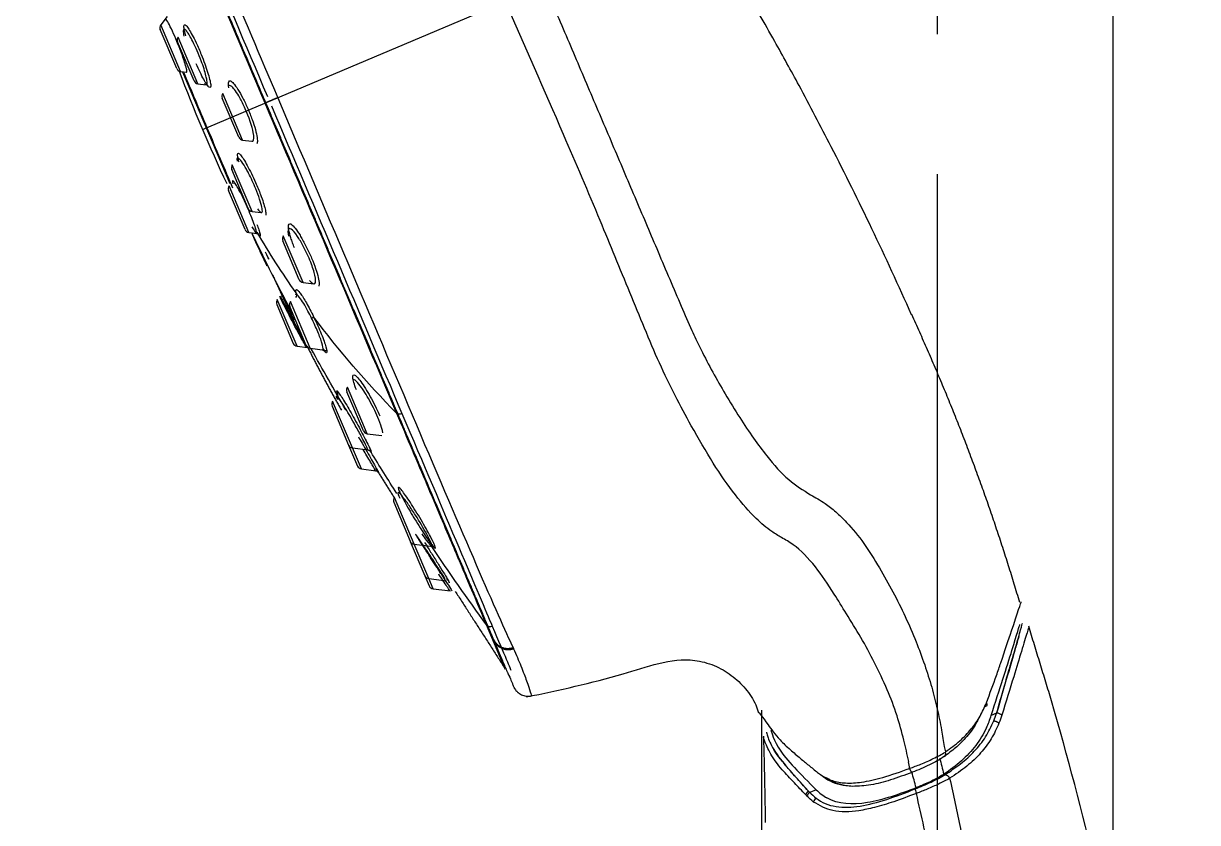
# Model space of a CAD drawing. Extents: x -4069 to -3649, y -4303 to -3709.
# Drawn here: x -3759.64 to -3744.95, y -3987.63 to -3977.63 of the extents above; entities that cross this region are included whole.
import ezdxf

# ---------------------------------------------------------------- set-up
doc = ezdxf.new("R2010")
doc.units = 0
doc.header["$LTSCALE"] = 7
doc.linetypes.add('CENTER', pattern=[2, 1.25, -0.25, 0.25, -0.25])
doc.layers.add('6', color=7, linetype='CONTINUOUS')
doc.layers.add('CL', color=1, linetype='CENTER')

msp = doc.modelspace()

# ---------------------------------------------------------------- linework, layer by layer
at = {"layer": '6', "color": 7, "linetype": 'Continuous'}
for p, q in [((-3746.00317, -3989.42737), (-3746.00317, -3956.62368)), ((-3757.84562, -3977.54539), (-3757.92482, -3977.65048)), ((-3757.72476, -3978.19856), (-3757.93213, -3977.71003)), ((-3757.63763, -3977.70969), (-3757.63764, -3977.70969)), ((-3757.50793, -3978.35107), (-3757.7153, -3977.86255)), ((-3757.67684, -3978.23467), (-3757.60253, -3978.2438)), ((-3757.46001, -3978.38718), (-3757.3574, -3978.39978)), ((-3756.94751, -3979.05712), (-3757.15487, -3978.56859)), ((-3756.89959, -3979.09323), (-3756.786, -3979.10718)), ((-3756.96632, -3979.32003), (-3756.96633, -3979.32004)), ((-3756.82892, -3979.95072), (-3757.03629, -3979.46219)), ((-3756.86984, -3980.21264), (-3757.0772, -3979.72411)), ((-3756.781, -3979.98683), (-3756.66777, -3980.00073)), ((-3756.82192, -3980.24875), (-3756.68626, -3980.2654)), ((-3756.19067, -3980.84011), (-3756.39804, -3980.35158)), ((-3756.14276, -3980.87621), (-3756.0089, -3980.89265)), ((-3756.2174, -3981.67291), (-3756.46537, -3981.08872)), ((-3756.47268, -3981.14827), (-3756.26531, -3981.6368)), ((-3756.10243, -3981.66222), (-3756.3098, -3981.17369)), ((-3756.2174, -3981.67291), (-3756.08849, -3981.68874)), ((-3756.0885, -3981.68874), (-3756.0851, -3981.68915)), ((-3756.05452, -3981.69833), (-3755.84238, -3981.72438)), ((-3755.38795, -3982.73122), (-3755.59531, -3982.24269)), ((-3755.78042, -3982.42083), (-3755.57306, -3982.90936)), ((-3755.34003, -3982.76733), (-3755.15795, -3982.78968)), ((-3755.15805, -3982.78954), (-3755.15782, -3982.78963)), ((-3755.57304, -3982.90938), (-3755.46162, -3983.17188)), ((-3755.4137, -3983.20799), (-3755.52514, -3982.94547)), ((-3755.52514, -3982.94547), (-3755.32948, -3982.96949)), ((-3755.4137, -3983.20799), (-3755.23146, -3983.23037)), ((-3755.00832, -3983.62555), (-3754.80095, -3984.11408)), ((-3754.95388, -3983.50469), (-3754.95439, -3983.50455)), ((-3754.80095, -3984.1141), (-3754.61822, -3984.54458)), ((-3754.75304, -3984.15019), (-3754.51509, -3984.17941)), ((-3754.61821, -3984.5446), (-3754.56405, -3984.6722)), ((-3754.5703, -3984.58069), (-3754.3467, -3984.60814)), ((-3754.51613, -3984.70831), (-3754.29868, -3984.73501)), ((-3753.61203, -3985.71194), (-3753.84682, -3985.15911)), ((-3750.40317, -3992.18656), (-3750.40317, -3986.22797))]:
    msp.add_line(p, q, dxfattribs=at)
at = {"layer": '6', "color": 3, "linetype": 'Continuous'}
for p, q in [((-3757.67684, -3978.23467), (-3757.92482, -3977.65048)), ((-3757.46001, -3978.38718), (-3757.70799, -3977.80299)), ((-3757.65329, -3978.23764), (-3757.06042, -3979.63437)), ((-3756.89959, -3979.09323), (-3757.14756, -3978.50904)), ((-3756.781, -3979.98683), (-3757.02898, -3979.40264)), ((-3756.82192, -3980.24875), (-3757.06989, -3979.66456)), ((-3756.14276, -3980.87621), (-3756.39073, -3980.29202)), ((-3756.05452, -3981.69833), (-3756.30249, -3981.11414)), ((-3755.34003, -3982.76733), (-3755.588, -3982.18314)), ((-3755.52514, -3982.94547), (-3755.77311, -3982.36128)), ((-3754.90368, -3982.51356), (-3754.90513, -3982.51418)), ((-3754.75304, -3984.15019), (-3755.00101, -3983.566)), ((-3754.5703, -3984.58069), (-3754.75305, -3984.15017)), ((-3754.51613, -3984.70831), (-3754.5703, -3984.58068)), ((-3747.46269, -3986.2634), (-3747.52965, -3986.29182)), ((-3749.72218, -3987.22249), (-3749.80233, -3987.25652))]:
    msp.add_line(p, q, dxfattribs=at)
at = {"layer": '6', "color": 7, "linetype": 'Continuous'}
for centre, radius, start, end in [((-3757.8769, -3977.68659), 0.06, 143, 203), ((-3757.66007, -3977.8391), 0.06, 143, 203), ((-3757.66953, -3978.17512), 0.06, 203, 263), ((-3739.48695, -3971.35728), 19.46109, 200.679775, 205.181897), ((-3757.4527, -3978.32763), 0.06, 203, 263), ((-3757.09964, -3978.54515), 0.06, 143, 203), ((-3756.89228, -3979.03368), 0.06, 203, 263), ((-3756.98106, -3979.43875), 0.06, 143, 203), ((-3757.02197, -3979.70066), 0.06, 143, 203), ((-3756.77369, -3979.92728), 0.06, 203, 263), ((-3756.81461, -3980.18919), 0.06, 203, 263), ((-3756.34281, -3980.32813), 0.06, 143, 203), ((-3756.13544, -3980.81666), 0.06, 203, 263), ((-3756.41745, -3981.12483), 0.06, 143, 203), ((-3756.25457, -3981.15025), 0.06, 143, 203), ((-3756.21008, -3981.61336), 0.06, 203, 263), ((-3756.0472, -3981.63878), 0.06, 203, 263), ((-3755.54008, -3982.21925), 0.06, 143, 203), ((-3755.72519, -3982.39739), 0.06, 143, 203), ((-3755.33271, -3982.70777), 0.06, 203, 263), ((-3755.51782, -3982.88592), 0.06, 203, 263), ((-3755.40639, -3983.14844), 0.06, 203, 263), ((-3754.95309, -3983.60211), 0.06, 143, 203), ((-3754.74572, -3984.09064), 0.06, 203, 263), ((-3754.56299, -3984.52114), 0.06, 203, 263), ((-3754.50882, -3984.64876), 0.06, 203, 263)]:
    msp.add_arc(centre, radius, start, end, dxfattribs=at)
msp.add_ellipse((-3747.63777, -3986.14268), major_axis=(0.05629, -0.02076), ratio=0.570906, start_param=5.26385921, end_param=7.09447918, dxfattribs=at)
at = {"layer": '6', "color": 3, "linetype": 'Continuous'}
for centre, major_axis, ratio, start_param, end_param in [((-3747.4465, -3986.30153), (0.05756, -0.01694), 0.59361, 0.770476, 2.02448161), ((-3749.78614, -3987.29465), (0.04409, 0.04069), 0.668432, 1.33586956, 2.3545694)]:
    msp.add_ellipse(centre, major_axis=major_axis, ratio=ratio, start_param=start_param, end_param=end_param, dxfattribs=at)
at = {"layer": '6', "color": 7, "linetype": 'Continuous'}
for points, degree, knots in [([(-3748.52827, -3981.27879), (-3748.68848, -3980.91756), (-3749.01354, -3980.21207), (-3749.48694, -3979.25724), (-3749.89672, -3978.47777), (-3750.26324, -3977.81173), (-3750.72582, -3977.00604), (-3751.41697, -3975.87508), (-3752.41405, -3974.38169), (-3753.69722, -3972.65635), (-3754.68847, -3971.47523), (-3755.22942, -3970.86954)], 3, [0, 0, 0, 0, 0.09535019, 0.18749538, 0.25718648, 0.30788618, 0.37097894, 0.48141196, 0.62772687, 0.80426089, 1, 1, 1, 1]), ([(-3759.63823, -3971.07632), (-3759.63822, -3971.07633), (-3759.61446, -3971.13231), (-3759.53492, -3971.31969), (-3759.45988, -3971.49649), (-3759.42512, -3971.57837), (-3759.39547, -3971.64823), (-3759.36246, -3971.72598), (-3759.25164, -3971.98707), (-3758.96679, -3972.65814), (-3758.55312, -3973.63267), (-3758.27202, -3974.29491), (-3758.16727, -3974.54169), (-3758.00875, -3974.91514), (-3757.44909, -3976.2336), (-3756.90003, -3977.5271), (-3756.46066, -3978.56219)], 3, [0, 0, 0, 0, 0.12496893, 0.24997337, 0.28122448, 0.31247559, 0.32810114, 0.3437267, 0.37497781, 0.49998224, 0.62498668, 0.65623779, 0.67186335, 0.6874889, 0.74999112, 1, 1, 1, 1]), ([(-3756.60927, -3978.6255), (-3757.25382, -3977.10702), (-3757.8831, -3975.62453), (-3758.03849, -3975.25845), (-3758.19598, -3974.88745), (-3758.23786, -3974.78878), (-3758.27334, -3974.70519), (-3758.31391, -3974.60962), (-3758.34999, -3974.52462), (-3758.3896, -3974.4313), (-3758.42564, -3974.3464), (-3758.46436, -3974.25518), (-3758.50002, -3974.17117), (-3758.57349, -3973.99808), (-3758.64423, -3973.83143), (-3758.71463, -3973.66558), (-3758.78136, -3973.50838), (-3758.84799, -3973.35139), (-3758.91005, -3973.2052), (-3758.97223, -3973.05871), (-3759.02895, -3972.92508), (-3759.08562, -3972.79157), (-3759.13735, -3972.66972), (-3759.18887, -3972.54832), (-3759.2347, -3972.44036), (-3759.28053, -3972.3324), (-3759.31995, -3972.23953), (-3759.35952, -3972.14632), (-3759.39202, -3972.06974), (-3759.40778, -3972.03261), (-3759.42265, -3971.99759), (-3759.43649, -3971.96499), (-3759.44981, -3971.9336), (-3759.46201, -3971.90487), (-3759.47413, -3971.8763), (-3759.48491, -3971.8509), (-3759.49623, -3971.82424), (-3759.53957, -3971.72214), (-3759.57298, -3971.64343), (-3759.61378, -3971.5473), (-3759.64247, -3971.47973)], 2, [0, 0, 0, 0.30319429, 0.30319429, 0.37899286, 0.37899286, 0.39794251, 0.39794251, 0.41689215, 0.41689215, 0.43584179, 0.43584179, 0.45479144, 0.45479144, 0.49269072, 0.49269072, 0.53059001, 0.53059001, 0.5684893, 0.5684893, 0.60638858, 0.60638858, 0.64428787, 0.64428787, 0.68218716, 0.68218716, 0.72008644, 0.72008644, 0.75798573, 0.75798573, 0.77693537, 0.77693537, 0.79588502, 0.79588502, 0.81483466, 0.81483466, 0.8337843, 0.8337843, 0.90958287, 0.90958287, 1, 1, 1]), ([(-3754.96961, -3982.51399), (-3755.50446, -3981.25376), (-3756.61844, -3978.62917), (-3757.73258, -3976.00464), (-3758.26757, -3974.74447)], 3, [0, 0, 0, 0, 0.50000021, 1, 1, 1, 1]), ([(-3751.28403, -3982.66802), (-3751.35139, -3982.54358), (-3751.48607, -3982.29477), (-3751.68586, -3981.88655), (-3751.869, -3981.44803), (-3752.05259, -3981.00274), (-3752.2382, -3980.55398), (-3752.50778, -3979.89466), (-3752.96385, -3978.8305), (-3753.37003, -3977.91221), (-3753.61653, -3977.35493)], 3, [0, 0, 0, 0, 0.08324827, 0.16646371, 0.24964456, 0.33285308, 0.41602764, 0.49917581, 0.6960686, 1, 1, 1, 1]), ([(-3757.64145, -3977.72013), (-3757.64181, -3977.72234), (-3757.64336, -3977.73802), (-3757.63994, -3977.76379), (-3757.63394, -3977.79137)], 3, [0, 0, 0, 0, 0.1575809, 1, 1, 1, 1]), ([(-3757.61096, -3977.78683), (-3757.61753, -3977.76368), (-3757.62937, -3977.71668), (-3757.63663, -3977.66558), (-3757.62943, -3977.6435), (-3757.60822, -3977.6551), (-3757.57478, -3977.69922), (-3757.5315, -3977.7739), (-3757.4774, -3977.88195), (-3757.42116, -3978.01017), (-3757.37194, -3978.13883), (-3757.33585, -3978.2456), (-3757.31009, -3978.33643), (-3757.29698, -3978.40396), (-3757.29939, -3978.43843), (-3757.317, -3978.43612), (-3757.34682, -3978.40043), (-3757.38593, -3978.33615), (-3757.432, -3978.24712), (-3757.46513, -3978.17491), (-3757.4816, -3978.13708)], 3, [0, 0, 0, 0, 0.04377763, 0.09903972, 0.15401746, 0.20922958, 0.26485853, 0.3203622, 0.37548891, 0.44888859, 0.5034056, 0.55805673, 0.61295279, 0.66825783, 0.72478453, 0.78038909, 0.83526448, 0.88990154, 0.94452903, 1, 1, 1, 1]), ([(-3757.63666, -3978.25256), (-3757.54734, -3978.46298), (-3757.33479, -3978.96373), (-3757.12223, -3979.46448), (-3757.02611, -3979.69091)], 3, [0, 0, 0, 0, 0.47420306, 1, 1, 1, 1]), ([(-3757.07295, -3978.43712), (-3757.07381, -3978.4317), (-3757.07839, -3978.39955), (-3757.0776, -3978.35725), (-3757.05558, -3978.34389), (-3757.01484, -3978.37694), (-3756.96004, -3978.45241), (-3756.89712, -3978.56384), (-3756.83398, -3978.69704), (-3756.77853, -3978.83646), (-3756.73721, -3978.96494), (-3756.71473, -3979.06698), (-3756.71355, -3979.11743), (-3756.71911, -3979.13275), (-3756.72095, -3979.13581)], 3, [0, 0, 0, 0, 0.01829803, 0.11324803, 0.20808518, 0.30277256, 0.39822214, 0.49328507, 0.58795486, 0.68275354, 0.77753763, 0.87292008, 0.96708099, 1, 1, 1, 1]), ([(-3753.75954, -3985.33903), (-3753.82143, -3985.19322), (-3753.9298, -3984.93793), (-3754.0379, -3984.68326), (-3754.19137, -3984.3217), (-3754.49789, -3983.59959), (-3754.91757, -3982.61087), (-3755.30638, -3981.69491), (-3755.75484, -3980.6384), (-3756.17976, -3979.63736), (-3756.60927, -3978.6255)], 2, [0, 0, 0, 0.125, 0.125, 0.25, 0.25, 0.5, 0.5, 0.75, 0.75, 1, 1, 1]), ([(-3756.46065, -3978.56219), (-3756.16758, -3979.25412), (-3755.87442, -3979.94603), (-3755.29403, -3981.31538), (-3755.00549, -3981.9959), (-3754.44579, -3983.31561), (-3754.18576, -3983.92259), (-3753.76672, -3984.89016), (-3753.60862, -3985.25037), (-3753.51486, -3985.44292)], 3, [0, 0, 0, 0, 0.25, 0.25, 0.5, 0.5, 0.75, 0.75, 1, 1, 1, 1]), ([(-3756.94502, -3979.3687), (-3756.95113, -3979.3476), (-3756.96169, -3979.30545), (-3756.96518, -3979.26458), (-3756.95406, -3979.25186), (-3756.92806, -3979.27349), (-3756.88978, -3979.3268), (-3756.84237, -3979.40737), (-3756.7897, -3979.50969), (-3756.73117, -3979.63577), (-3756.67795, -3979.76524), (-3756.63904, -3979.87708), (-3756.61612, -3979.95817), (-3756.60742, -3980.0091), (-3756.609, -3980.0266), (-3756.61094, -3980.03102)], 3, [0, 0, 0, 0, 0.06162937, 0.13993408, 0.21814092, 0.29607433, 0.37414022, 0.45270079, 0.53120773, 0.60924546, 0.71276034, 0.78980682, 0.8671705, 0.94489846, 1, 1, 1, 1]), ([(-3757.02059, -3979.60351), (-3757.02235, -3979.60279), (-3757.02738, -3979.60383), (-3757.02566, -3979.61968), (-3757.02097, -3979.63833)], 3, [0, 0, 0, 0, 0.26014289, 1, 1, 1, 1]), ([(-3756.25047, -3980.44239), (-3756.25939, -3980.42), (-3756.27589, -3980.37647), (-3756.30298, -3980.2965), (-3756.32483, -3980.21259), (-3756.32809, -3980.15072), (-3756.30903, -3980.13244), (-3756.26974, -3980.1598), (-3756.22347, -3980.21887), (-3756.18179, -3980.28343), (-3756.13795, -3980.35825), (-3756.08165, -3980.46742), (-3756.02043, -3980.60603), (-3755.9732, -3980.73569), (-3755.94959, -3980.82381), (-3755.94178, -3980.87583), (-3755.94137, -3980.9054), (-3755.94502, -3980.91755), (-3755.94785, -3980.92167)], 3, [0, 0, 0, 0, 0.04044453, 0.08046756, 0.15994971, 0.23977548, 0.31950754, 0.39932476, 0.47886728, 0.51890554, 0.55924779, 0.63913338, 0.71866553, 0.79818067, 0.87786713, 0.91830434, 0.95840509, 1, 1, 1, 1]), ([(-3756.66656, -3980.521), (-3756.65742, -3980.54001), (-3756.63931, -3980.5777), (-3756.61681, -3980.62466), (-3756.60061, -3980.6586), (-3756.59849, -3980.66326), (-3756.59742, -3980.66562)], 3, [0, 0, 0, 0, 0.25182946, 0.49914784, 0.74673773, 1, 1, 1, 1]), ([(-3756.24921, -3981.35213), (-3756.25827, -3981.33445), (-3756.29758, -3981.2574), (-3756.34873, -3981.15515), (-3756.39185, -3981.06627), (-3756.415, -3981.0168), (-3756.4268, -3980.9892), (-3756.42748, -3980.98344), (-3756.4177, -3980.99853), (-3756.39168, -3981.04475), (-3756.35728, -3981.10966), (-3756.33039, -3981.16123)], 3, [0, 0, 0, 0, 0.05566872, 0.24258242, 0.33692648, 0.43260313, 0.52714907, 0.62119423, 0.7153622, 0.80974688, 1, 1, 1, 1]), ([(-3756.03646, -3981.32118), (-3756.05187, -3981.29084), (-3756.08565, -3981.22432), (-3756.13967, -3981.13057), (-3756.20135, -3981.03889), (-3756.23267, -3981.01375), (-3756.23739, -3981.02906), (-3756.23774, -3981.03091)], 3, [0, 0, 0, 0, 0.16508835, 0.36189796, 0.58787287, 0.95744766, 1, 1, 1, 1]), ([(-3755.89613, -3981.71581), (-3755.89506, -3981.71489), (-3755.88957, -3981.70533), (-3755.89965, -3981.64713), (-3755.95421, -3981.49654), (-3756.00894, -3981.37985), (-3756.03646, -3981.32118)], 3, [0, 0, 0, 0, 0.05825987, 0.38755477, 0.69208521, 1, 1, 1, 1]), ([(-3755.47642, -3982.21713), (-3755.48961, -3982.18367), (-3755.51053, -3982.12362), (-3755.52436, -3982.05964), (-3755.51948, -3982.02737), (-3755.49653, -3982.02955), (-3755.45844, -3982.06424), (-3755.40768, -3982.13046), (-3755.34886, -3982.22208), (-3755.28668, -3982.33137), (-3755.2303, -3982.44217), (-3755.19784, -3982.51229), (-3755.18449, -3982.54256)], 3, [0, 0, 0, 0, 0.10249065, 0.20413877, 0.3061158, 0.40806233, 0.50999914, 0.61204111, 0.71395669, 0.81586182, 0.91775781, 1, 1, 1, 1]), ([(-3755.14452, -3982.75731), (-3755.14559, -3982.74631), (-3755.15354, -3982.70466), (-3755.19669, -3982.57748), (-3755.3047, -3982.35246), (-3755.42218, -3982.1671), (-3755.48607, -3982.0995), (-3755.50756, -3982.09076), (-3755.51306, -3982.09095)], 3, [0, 0, 0, 0, 0.08303955, 0.25361838, 0.50632746, 0.74238818, 0.91593887, 1, 1, 1, 1]), ([(-3755.33744, -3982.96796), (-3755.336, -3982.9666), (-3755.33309, -3982.96385), (-3755.35904, -3982.90721), (-3755.40933, -3982.80816), (-3755.49854, -3982.64595), (-3755.60821, -3982.4515), (-3755.69845, -3982.32017), (-3755.73212, -3982.2832), (-3755.72261, -3982.31341), (-3755.71146, -3982.33796)], 3, [0, 0, 0, 0, 0.09418841, 0.19063115, 0.28877271, 0.41684692, 0.59279234, 0.73614515, 0.87960244, 1, 1, 1, 1]), ([(-3755.71195, -3982.3362), (-3755.71349, -3982.33266), (-3755.72258, -3982.31132), (-3755.72602, -3982.29936), (-3755.72438, -3982.29662)], 3, [0, 0, 0, 0, 0.15535483, 1, 1, 1, 1]), ([(-3755.70195, -3982.28394), (-3755.70683, -3982.273), (-3755.71719, -3982.24839), (-3755.72078, -3982.23461), (-3755.71952, -3982.23203), (-3755.71929, -3982.2318)], 3, [0, 0, 0, 0, 0.34884164, 0.91332727, 1, 1, 1, 1]), ([(-3755.4507, -3982.80527), (-3755.43545, -3982.83167), (-3755.39893, -3982.89503), (-3755.34165, -3982.9948), (-3755.28431, -3983.09523), (-3755.23782, -3983.17747), (-3755.2026, -3983.24105), (-3755.19031, -3983.26572), (-3755.20418, -3983.24548), (-3755.22262, -3983.21573), (-3755.23352, -3983.19786)], 3, [0, 0, 0, 0, 0.09327078, 0.21841804, 0.34451012, 0.47031824, 0.59527192, 0.76164424, 0.88521593, 1, 1, 1, 1]), ([(-3755.29292, -3982.99736), (-3755.29676, -3982.99332), (-3755.30159, -3982.98824), (-3755.31035, -3982.97612), (-3755.3123, -3982.97336)], 3, [0, 0, 0, 0, 0.79493721, 1, 1, 1, 1]), ([(-3755.23915, -3983.22935), (-3755.23881, -3983.2294), (-3755.2381, -3983.22949), (-3755.23672, -3983.22969), (-3755.22966, -3983.23088), (-3755.22582, -3983.23167), (-3755.22169, -3983.23144), (-3755.21782, -3983.23285), (-3755.21674, -3983.2334), (-3755.21616, -3983.23373), (-3755.21574, -3983.23399), (-3755.21531, -3983.23427), (-3755.21469, -3983.23469), (-3755.21341, -3983.23566), (-3755.21055, -3983.23825), (-3755.20723, -3983.24206), (-3755.20356, -3983.24672), (-3755.20226, -3983.24847), (-3755.20201, -3983.24877)], 3, [0, 0, 0, 0, 0.00669418, 0.01480882, 0.03618455, 0.26269178, 0.40180892, 0.42178568, 0.42926088, 0.43256018, 0.43571906, 0.43890294, 0.44229206, 0.45030332, 0.47433538, 0.56731708, 0.73557465, 1, 1, 1, 1]), ([(-3754.92522, -3983.51567), (-3754.9361, -3983.49251), (-3754.95123, -3983.45584), (-3754.95374, -3983.43213), (-3754.93569, -3983.44237), (-3754.89879, -3983.48591), (-3754.84747, -3983.55682), (-3754.78521, -3983.65082), (-3754.7175, -3983.75924), (-3754.64956, -3983.87334), (-3754.58726, -3983.98332), (-3754.53, -3984.09021), (-3754.49248, -3984.1686), (-3754.48263, -3984.20324), (-3754.49301, -3984.20275), (-3754.52135, -3984.17187), (-3754.56667, -3984.11143), (-3754.6267, -3984.02381), (-3754.695, -3983.91831), (-3754.75297, -3983.8246), (-3754.7971, -3983.75076), (-3754.83902, -3983.67883), (-3754.88636, -3983.59392), (-3754.91439, -3983.53872), (-3754.92522, -3983.51567)], 3, [0, 0, 0, 0, 0.04715182, 0.09400646, 0.14100352, 0.18801621, 0.23496756, 0.28183469, 0.32878918, 0.37583591, 0.42277192, 0.46963975, 0.53219871, 0.57854152, 0.62494388, 0.67152841, 0.71839829, 0.76619074, 0.81336882, 0.86007295, 0.88340256, 0.90668348, 0.95306433, 1, 1, 1, 1]), ([(-3754.73602, -3984.02283), (-3754.73612, -3984.02266), (-3754.72627, -3984.03821), (-3754.68543, -3984.1025), (-3754.62283, -3984.20077), (-3754.54656, -3984.32002), (-3754.46495, -3984.44703), (-3754.38692, -3984.56793), (-3754.32097, -3984.66967), (-3754.2908, -3984.71606), (-3754.2801, -3984.73251), (-3754.28002, -3984.73263)], 3, [0, 0, 0, 0, 0.12535539, 0.24974195, 0.37473405, 0.49953536, 0.62418832, 0.74864443, 0.87410236, 0.9990521, 1, 1, 1, 1]), ([(-3754.41739, -3984.52069), (-3754.42549, -3984.50814), (-3754.44678, -3984.47516), (-3754.49, -3984.40805), (-3754.55236, -3984.31094), (-3754.62281, -3984.20083), (-3754.68405, -3984.10471), (-3754.72582, -3984.03893), (-3754.73592, -3984.02299), (-3754.73602, -3984.02283)], 3, [0, 0, 0, 0, 0.05713028, 0.14733516, 0.29055266, 0.46888329, 0.64579224, 0.82188706, 1, 1, 1, 1]), ([(-3754.62364, -3984.12769), (-3754.60828, -3984.1514), (-3754.56617, -3984.21677), (-3754.49537, -3984.32807), (-3754.41938, -3984.44944), (-3754.35829, -3984.54941), (-3754.32125, -3984.61313), (-3754.31321, -3984.63021), (-3754.313, -3984.63268)], 3, [0, 0, 0, 0, 0.1104937, 0.29320937, 0.47748979, 0.66076268, 0.84349449, 1, 1, 1, 1]), ([(-3754.34355, -3984.58563), (-3754.34349, -3984.58555), (-3754.34334, -3984.58541), (-3754.34304, -3984.58534), (-3754.34261, -3984.58553), (-3754.34236, -3984.58569), (-3754.34217, -3984.58583), (-3754.34196, -3984.586), (-3754.34165, -3984.58627), (-3754.34097, -3984.58695), (-3754.33926, -3984.58896), (-3754.3345, -3984.5956), (-3754.32676, -3984.60809), (-3754.31805, -3984.62358), (-3754.31644, -3984.62824), (-3754.31698, -3984.6287)], 3, [0, 0, 0, 0, 0.00933254, 0.01835928, 0.02146291, 0.02279662, 0.02408193, 0.02541417, 0.0268839, 0.03049534, 0.04146166, 0.08198015, 0.25203117, 0.56436338, 1, 1, 1, 1]), ([(-3747.59041, -3986.13367), (-3747.54705, -3986.01767), (-3747.48175, -3985.84297), (-3747.37439, -3985.52716), (-3747.22456, -3985.07683), (-3747.15549, -3984.87354), (-3747.1551, -3984.87234)], 3, [0, 0, 0, 0, 0.16769845, 0.25257711, 0.50331234, 1, 1, 1, 1]), ([(-3747.52989, -3986.29182), (-3747.42661, -3985.96553), (-3747.33354, -3985.68165), (-3747.20839, -3985.27595), (-3747.17264, -3985.15749), (-3747.17226, -3985.15628)], 3, [0, 0, 0, 0, 0.50026105, 0.50026105, 1, 1, 1, 1]), ([(-3747.46269, -3986.2634), (-3747.43801, -3986.17674), (-3747.39014, -3986.00873), (-3747.32658, -3985.79049), (-3747.27255, -3985.60665), (-3747.21052, -3985.39281), (-3747.15616, -3985.19903), (-3747.1405, -3985.1432), (-3747.14038, -3985.14274)], 3, [0, 0, 0, 0, 0.13759258, 0.26676768, 0.38781734, 0.50109886, 0.75511747, 1, 1, 1, 1]), ([(-3747.05977, -3985.17975), (-3747.05977, -3985.17975), (-3747.05988, -3985.18007), (-3747.07529, -3985.2369), (-3747.14431, -3985.46239), (-3747.25105, -3985.81801), (-3747.34613, -3986.12292), (-3747.3982, -3986.28989)], 3, [0, 0, 0, 0, 0.00006171, 0.24259397, 0.49932489, 0.72581502, 1, 1, 1, 1]), ([(-3753.56781, -3985.79073), (-3753.57038, -3985.78467), (-3753.57307, -3985.77834), (-3753.63426, -3985.63418), (-3753.75319, -3985.35398)], 2, [0, 0, 0, 0.03990395, 0.03990395, 1, 1, 1]), ([(-3747.18653, -3985.3073), (-3747.19856, -3985.34994), (-3747.23633, -3985.4828), (-3747.32631, -3985.78792), (-3747.41531, -3986.09815), (-3747.46271, -3986.26339)], 3, [0, 0, 0, 0, 0.22122019, 0.58518306, 1, 1, 1, 1]), ([(-3753.50796, -3985.45841), (-3753.47588, -3985.53329), (-3753.40833, -3985.69095), (-3753.34042, -3985.87617), (-3753.29374, -3986.01327), (-3753.28298, -3986.04825), (-3753.2831, -3986.04807)], 3, [0, 0, 0, 0, 0.21622341, 0.45525447, 0.7165484, 1, 1, 1, 1]), ([(-3753.3458, -3986.06119), (-3752.94006, -3985.97692), (-3752.3817, -3985.85534), (-3751.70088, -3985.63217), (-3751.30544, -3985.57205), (-3750.99642, -3985.65961), (-3750.77816, -3985.78194), (-3750.60182, -3985.95261), (-3750.49011, -3986.1174), (-3750.45391, -3986.22553), (-3750.44504, -3986.25903)], 3, [0, 0, 0, 0, 0.38282292, 0.52651181, 0.66522415, 0.74281689, 0.81919134, 0.89434977, 0.96829774, 1, 1, 1, 1]), ([(-3753.57041, -3985.7846), (-3753.5694, -3985.78697), (-3753.55302, -3985.82555), (-3753.53802, -3985.86102), (-3753.52137, -3985.8999), (-3753.51345, -3985.9193), (-3753.5044, -3985.93865), (-3753.4988, -3985.95322), (-3753.47647, -3985.98306), (-3753.46213, -3985.99748), (-3753.45444, -3986.00429), (-3753.44871, -3986.00901), (-3753.44271, -3986.01358), (-3753.43419, -3986.01959), (-3753.41762, -3986.02986), (-3753.38559, -3986.04434), (-3753.35571, -3986.05169), (-3753.32386, -3986.05246), (-3753.3142, -3986.05213), (-3753.30729, -3986.05166), (-3753.30062, -3986.05098), (-3753.29148, -3986.04973), (-3753.286, -3986.04877), (-3753.2831, -3986.04807)], 3, [0, 0, 0, 0, 0.01890902, 0.31223654, 0.5126366, 0.65095921, 0.75171298, 0.86841501, 0.89490699, 0.90309154, 0.90646862, 0.90961692, 0.91272091, 0.91592336, 0.92291459, 0.93939653, 0.97267851, 0.9790261, 0.98192571, 0.98479794, 0.98783626, 0.9912571, 1, 1, 1, 1]), ([(-3748.10411, -3986.75006), (-3748.04199, -3986.70482), (-3747.92265, -3986.6179), (-3747.77941, -3986.46764), (-3747.66639, -3986.30986), (-3747.6153, -3986.19139), (-3747.59041, -3986.13367)], 3, [0, 0, 0, 0, 0.27786881, 0.53388169, 0.77289709, 1, 1, 1, 1]), ([(-3745.19571, -4011.80479), (-3745.07135, -4009.69121), (-3744.91649, -4005.41207), (-3745.00356, -3999.68215), (-3745.22885, -3994.63184), (-3745.70602, -3990.31429), (-3746.36996, -3987.5047), (-3746.77535, -3986.1119)], 3, [0, 0, 0, 0, 0.24553787, 0.49706523, 0.66476135, 0.83238153, 1, 1, 1, 1]), ([(-3750.43861, -3986.25657), (-3750.43871, -3986.25647), (-3750.37794, -3986.3288), (-3750.21266, -3986.56598), (-3750.05749, -3986.71314), (-3749.96254, -3986.79338), (-3749.92041, -3986.82898)], 3, [0, 0, 0, 0, 0.4978209, 0.7476852, 0.88804362, 1, 1, 1, 1]), ([(-3747.65504, -3986.26081), (-3747.6742, -3986.30519), (-3747.72823, -3986.42088), (-3747.83887, -3986.56552), (-3747.97575, -3986.70173), (-3748.07102, -3986.77195), (-3748.11888, -3986.80723)], 3, [0, 0, 0, 0, 0.19554219, 0.51997736, 0.7588516, 1, 1, 1, 1]), ([(-3748.10865, -3987.03389), (-3748.04176, -3986.98976), (-3747.90709, -3986.90094), (-3747.73825, -3986.74355), (-3747.59541, -3986.56739), (-3747.53009, -3986.42944), (-3747.49808, -3986.36182)], 3, [0, 0, 0, 0, 0.25035708, 0.50401036, 0.75689062, 1, 1, 1, 1]), ([(-3747.43347, -3986.39125), (-3747.46356, -3986.4572), (-3747.52517, -3986.59218), (-3747.66195, -3986.76895), (-3747.8339, -3986.93483), (-3747.97714, -3987.03024), (-3748.05091, -3987.07938)], 3, [0, 0, 0, 0, 0.23109801, 0.4730515, 0.72862788, 1, 1, 1, 1]), ([(-3747.59052, -3986.44727), (-3747.57923, -3986.42214), (-3747.55669, -3986.37197), (-3747.53881, -3986.31851), (-3747.52989, -3986.29182)], 3, [0, 0, 0, 0, 0.50070702, 1, 1, 1, 1]), ([(-3749.85197, -3987.28655), (-3749.90026, -3987.23572), (-3750.00866, -3987.12163), (-3750.13471, -3986.98763), (-3750.22991, -3986.87261), (-3750.31885, -3986.73167), (-3750.37077, -3986.60405), (-3750.38109, -3986.55982), (-3750.38103, -3986.56066)], 3, [0, 0, 0, 0, 0.12608192, 0.28298127, 0.3866227, 0.50078363, 0.75462541, 1, 1, 1, 1]), ([(-3750.34453, -3986.50282), (-3750.34449, -3986.50284), (-3750.33673, -3986.54273), (-3750.27318, -3986.70134), (-3750.10255, -3986.92759), (-3749.91867, -3987.12921), (-3749.81762, -3987.24)], 3, [0, 0, 0, 0, 0.24975297, 0.49978482, 0.72511801, 1, 1, 1, 1]), ([(-3750.28754, -3986.47863), (-3750.28743, -3986.47894), (-3750.27099, -3986.55757), (-3750.12244, -3986.8205), (-3749.956, -3986.98773), (-3749.75306, -3987.19218)], 3, [0, 0, 0, 0, 0.49993861, 0.49993861, 1, 1, 1, 1]), ([(-3747.59003, -3986.44656), (-3747.6273, -3986.526), (-3747.67251, -3986.60002), (-3747.72461, -3986.66843), (-3747.77754, -3986.73792), (-3747.83788, -3986.80209), (-3747.90426, -3986.86143), (-3747.97205, -3986.92202), (-3748.04645, -3986.97789), (-3748.12598, -3987.02995)], 3, [0, 0, 0, 0, 0.32768755, 0.32768755, 0.32768755, 0.66039084, 0.66039084, 0.66039084, 1, 1, 1, 1]), ([(-3749.81766, -3987.23991), (-3749.87185, -3987.18042), (-3749.97552, -3987.06661), (-3750.09918, -3986.92491), (-3750.19245, -3986.81019), (-3750.23833, -3986.74165), (-3750.25726, -3986.70986), (-3750.25942, -3986.70617)], 3, [0, 0, 0, 0, 0.27886843, 0.53353954, 0.76448311, 0.97235068, 1, 1, 1, 1]), ([(-3749.92055, -3986.82914), (-3749.88595, -3986.85776), (-3749.81669, -3986.91503), (-3749.74077, -3986.97678), (-3749.70278, -3987.00767)], 3, [0, 0, 0, 0, 0.49963637, 1, 1, 1, 1]), ([(-3748.55162, -3986.95601), (-3748.50502, -3986.93851), (-3748.40401, -3986.90059), (-3748.24456, -3986.83154), (-3748.15257, -3986.77847), (-3748.10426, -3986.75059)], 3, [0, 0, 0, 0, 0.28907013, 0.62657538, 1, 1, 1, 1]), ([(-3748.11927, -3986.80725), (-3748.14715, -3986.82523), (-3748.20281, -3986.86114), (-3748.30376, -3986.91217), (-3748.41066, -3986.96125), (-3748.48334, -3986.99006), (-3748.51958, -3987.00442)], 3, [0, 0, 0, 0, 0.25103859, 0.50130886, 0.75132282, 1, 1, 1, 1]), ([(-3749.65663, -3987.04196), (-3749.61192, -3987.06695), (-3749.51924, -3987.11876), (-3749.34983, -3987.14446), (-3749.14002, -3987.13252), (-3748.87308, -3987.07049), (-3748.66537, -3986.99661), (-3748.55177, -3986.9562)], 3, [0, 0, 0, 0, 0.15411549, 0.31947358, 0.50077098, 0.72696763, 1, 1, 1, 1]), ([(-3748.52414, -3987.00642), (-3748.61357, -3987.03914), (-3748.78908, -3987.10338), (-3749.03967, -3987.17159), (-3749.18954, -3987.17765), (-3749.2646, -3987.18069)], 3, [0, 0, 0, 0, 0.34148013, 0.67017175, 1, 1, 1, 1]), ([(-3749.34891, -3987.17299), (-3749.39429, -3987.1674), (-3749.43817, -3987.15749), (-3749.48005, -3987.14296), (-3749.52312, -3987.12802), (-3749.56437, -3987.10807), (-3749.60341, -3987.08335)], 3, [0, 0, 0, 0, 0.49294805, 0.49294805, 0.49294805, 1, 1, 1, 1]), ([(-3749.34892, -3987.17299), (-3749.39279, -3987.16391), (-3749.48045, -3987.14576), (-3749.55539, -3987.09825), (-3749.59281, -3987.07452)], 3, [0, 0, 0, 0, 0.50052009, 1, 1, 1, 1]), ([(-3748.12576, -3987.02994), (-3748.15939, -3987.05189), (-3748.19802, -3987.0737), (-3748.23903, -3987.0948), (-3748.28803, -3987.12), (-3748.34188, -3987.14488), (-3748.3957, -3987.16775), (-3748.42065, -3987.17836), (-3748.44584, -3987.18861), (-3748.47081, -3987.19835)], 3, [0, 0, 0, 0, 0.36348028, 0.36348028, 0.36348028, 0.79998169, 0.79998169, 0.79998169, 1, 1, 1, 1]), ([(-3748.05067, -3987.07934), (-3748.09502, -3987.10343), (-3748.18041, -3987.14979), (-3748.32772, -3987.21426), (-3748.42294, -3987.25146), (-3748.46775, -3987.26897)], 3, [0, 0, 0, 0, 0.36400261, 0.70073617, 1, 1, 1, 1]), ([(-3748.46771, -3987.26887), (-3748.56301, -3987.30469), (-3748.74162, -3987.37182), (-3748.98128, -3987.4445), (-3749.24134, -3987.50028), (-3749.51342, -3987.51187), (-3749.67731, -3987.41989), (-3749.75459, -3987.37651)], 3, [0, 0, 0, 0, 0.19096154, 0.35790558, 0.50157978, 0.76496527, 1, 1, 1, 1]), ([(-3749.72339, -3987.32811), (-3749.68561, -3987.35253), (-3749.60908, -3987.40201), (-3749.42994, -3987.44865), (-3749.17716, -3987.43972), (-3748.84096, -3987.35015), (-3748.60218, -3987.25848), (-3748.48186, -3987.21229)], 3, [0, 0, 0, 0, 0.12254336, 0.24825319, 0.49896836, 0.74753066, 1, 1, 1, 1]), ([(-3748.47078, -3987.19825), (-3748.68394, -3987.28128), (-3748.89046, -3987.35146), (-3749.26939, -3987.4152), (-3749.44314, -3987.40618), (-3749.58685, -3987.32569)], 3, [0, 0, 0, 0, 0.5, 0.5, 1, 1, 1, 1]), ([(-3747.68289, -4011.78905), (-3747.60038, -4010.53198), (-3747.44608, -4008.18139), (-3747.30936, -4004.89822), (-3747.25427, -4002.10926), (-3747.2659, -3999.7815), (-3747.3215, -3997.7936), (-3747.40474, -3996.0221), (-3747.51615, -3994.38158), (-3747.64985, -3992.87259), (-3747.79918, -3991.49554), (-3747.95513, -3990.25012), (-3748.11671, -3989.13728), (-3748.26588, -3988.15368), (-3748.4034, -3987.54966), (-3748.46733, -3987.26886)], 3, [0, 0, 0, 0, 0.15358738, 0.28719456, 0.40059835, 0.49366537, 0.57098136, 0.64305572, 0.70988366, 0.77145477, 0.82775346, 0.87876586, 0.92447998, 0.96489124, 1, 1, 1, 1])]:
    msp.add_open_spline(points, degree=degree, knots=knots, dxfattribs=at)
at = {"layer": '6', "color": 3, "linetype": 'Continuous'}
for points in [[(-3758.22292, -3974.69796), (-3757.69278, -3975.94691), (-3757.14113, -3977.2465), (-3756.58916, -3978.54685)], [(-3756.53905, -3978.66491), (-3755.98719, -3979.96501), (-3755.43565, -3981.26436), (-3754.90559, -3982.5131)], [(-3756.33088, -3981.16014), (-3756.48703, -3980.86045), (-3756.63824, -3980.55832), (-3756.78442, -3980.25385)], [(-3756.23023, -3981.00396), (-3756.40352, -3980.75748), (-3756.56609, -3980.50573), (-3756.71779, -3980.2489)], [(-3756.23023, -3981.00396), (-3756.22119, -3981.02126), (-3756.22445, -3981.04656), (-3756.23772, -3981.06212)], [(-3756.2672, -3981.28171), (-3756.28852, -3981.24123), (-3756.30974, -3981.20071), (-3756.33088, -3981.16014)], [(-3756.03646, -3981.32118), (-3756.02282, -3981.31377), (-3756.01268, -3981.30721), (-3756.01132, -3981.30492)], [(-3754.96961, -3982.51399), (-3755.34833, -3982.1278), (-3755.69583, -3981.72441), (-3756.01132, -3981.30492)], [(-3755.60829, -3982.46915), (-3755.75584, -3982.21639), (-3755.89977, -3981.96167), (-3756.04003, -3981.70507)], [(-3754.96948, -3982.51421), (-3754.96056, -3982.52208), (-3754.9302, -3982.52049), (-3754.90532, -3982.51423)], [(-3755.29292, -3982.99736), (-3755.3018, -3982.98193), (-3755.31976, -3982.97007), (-3755.33744, -3982.96796)], [(-3754.96985, -3983.51513), (-3755.07927, -3983.34352), (-3755.18696, -3983.17092), (-3755.29292, -3982.99736)], [(-3753.84683, -3985.1591), (-3754.0851, -3984.83295), (-3754.31684, -3984.50258), (-3754.54194, -3984.1682)], [(-3753.84684, -3985.15903), (-3753.8332, -3985.17795), (-3753.79851, -3985.18618), (-3753.77568, -3985.175)], [(-3753.77568, -3985.17501), (-3753.6196, -3985.5427), (-3753.54154, -3985.7266), (-3753.5415, -3985.72669)], [(-3753.51486, -3985.44292), (-3753.51259, -3985.44812), (-3753.51033, -3985.45332), (-3753.50806, -3985.45852)], [(-3747.49808, -3986.36182), (-3747.48628, -3986.32901), (-3747.47449, -3986.2962), (-3747.46269, -3986.2634)], [(-3747.3982, -3986.28989), (-3747.40995, -3986.32368), (-3747.42171, -3986.35746), (-3747.43346, -3986.39125)], [(-3748.1525, -3986.47738), (-3748.14082, -3986.54545), (-3748.12914, -3986.61352), (-3748.11747, -3986.68159)], [(-3748.11746, -3986.68159), (-3748.11321, -3986.70451), (-3748.10875, -3986.72742), (-3748.10408, -3986.75033)], [(-3748.55177, -3986.9562), (-3748.55647, -3986.9281), (-3748.56115, -3986.90001), (-3748.56583, -3986.87195)], [(-3748.17594, -3986.82962), (-3748.15835, -3986.89605), (-3748.14129, -3986.96259), (-3748.12478, -3987.02917)], [(-3749.70278, -3987.00767), (-3749.68739, -3987.01907), (-3749.672, -3987.03046), (-3749.65661, -3987.04186)], [(-3748.46997, -3987.19793), (-3748.48733, -3987.13306), (-3748.50515, -3987.06817), (-3748.52339, -3987.00335)], [(-3749.83654, -3987.3025), (-3749.84162, -3987.29717), (-3749.84671, -3987.29185), (-3749.85179, -3987.28652)], [(-3749.75457, -3987.37641), (-3749.78189, -3987.35178), (-3749.80921, -3987.32714), (-3749.83654, -3987.3025)], [(-3749.81749, -3987.23991), (-3749.81245, -3987.24541), (-3749.8074, -3987.25095), (-3749.80233, -3987.25652)], [(-3749.80233, -3987.25652), (-3749.77602, -3987.28038), (-3749.7497, -3987.30425), (-3749.72339, -3987.32811)], [(-3748.48189, -3987.21238), (-3748.48397, -3987.21758), (-3748.47708, -3987.24516), (-3748.46775, -3987.26897)], [(-3749.72339, -3987.32811), (-3749.73837, -3987.33919), (-3749.75135, -3987.35932), (-3749.75459, -3987.37651)]]:
    msp.add_open_spline(points, degree=3, dxfattribs=at)
for points, knots in [([(-3753.12659, -3977.14034), (-3753.0287, -3977.36993), (-3752.8337, -3977.82727), (-3752.5433, -3978.50947), (-3752.25689, -3979.18229), (-3751.97572, -3979.84329), (-3751.69326, -3980.5073), (-3751.4627, -3981.05132), (-3751.3057, -3981.41209), (-3751.22321, -3981.59274), (-3751.13702, -3981.76948), (-3751.01481, -3982.00302), (-3750.91252, -3982.17902), (-3750.86045, -3982.26859)], [0, 0, 0, 0, 0.12899484, 0.25695493, 0.38370868, 0.50909142, 0.63289953, 0.76512731, 0.82541525, 0.84736577, 0.8751414, 0.93645793, 1, 1, 1, 1]), ([(-3757.60821, -3978.23928), (-3757.59879, -3978.24779), (-3757.59344, -3978.23348), (-3757.61532, -3978.14994), (-3757.6594, -3978.01312), (-3757.75462, -3977.77414), (-3757.84414, -3977.59148), (-3757.86928, -3977.56886), (-3757.87054, -3977.58224), (-3757.87007, -3977.58822)], [0, 0, 0, 0, 0.15734323, 0.26981231, 0.35796906, 0.58079428, 0.8181979, 0.94527644, 1, 1, 1, 1]), ([(-3757.37764, -3978.38473), (-3757.36813, -3978.39497), (-3757.34585, -3978.41008), (-3757.34142, -3978.3701), (-3757.36229, -3978.26556), (-3757.41676, -3978.09237), (-3757.51936, -3977.85634), (-3757.60349, -3977.71726), (-3757.63465, -3977.69905), (-3757.64068, -3977.71542), (-3757.64145, -3977.72013)], [0, 0, 0, 0, 0.08138937, 0.23384212, 0.30085536, 0.46477766, 0.6580568, 0.81812075, 0.96062841, 1, 1, 1, 1]), ([(-3756.77824, -3979.10732), (-3756.77487, -3979.10691), (-3756.75742, -3979.09864), (-3756.75282, -3979.00564), (-3756.83861, -3978.75004), (-3756.94859, -3978.52926), (-3757.0236, -3978.42473), (-3757.06017, -3978.40642), (-3757.07025, -3978.40944), (-3757.07282, -3978.41123)], [0, 0, 0, 0, 0.04149884, 0.244128, 0.52290677, 0.65463351, 0.86480952, 0.96031343, 1, 1, 1, 1]), ([(-3756.71302, -3979.95326), (-3756.69626, -3979.97711), (-3756.66958, -3980.00666), (-3756.64975, -3979.99837), (-3756.65704, -3979.92106), (-3756.72025, -3979.72898), (-3756.80439, -3979.54698), (-3756.88519, -3979.3958), (-3756.94383, -3979.31413), (-3756.96983, -3979.31585), (-3756.97181, -3979.33788), (-3756.96913, -3979.35785)], [0, 0, 0, 0, 0.09816087, 0.19055633, 0.28758538, 0.47329783, 0.61263085, 0.65421645, 0.84708345, 0.91284146, 1, 1, 1, 1]), ([(-3756.78409, -3980.17746), (-3756.74362, -3980.24889), (-3756.70579, -3980.2906), (-3756.76863, -3980.09917), (-3756.8584, -3979.89267), (-3756.94684, -3979.70921), (-3757.0007, -3979.62102), (-3757.01747, -3979.60478), (-3757.02059, -3979.60351)], [0, 0, 0, 0, 0.27842364, 0.45608919, 0.63736221, 0.7619279, 0.93574832, 1, 1, 1, 1]), ([(-3756.72091, -3980.14817), (-3756.71176, -3980.17266), (-3756.69449, -3980.2214), (-3756.67922, -3980.27434), (-3756.67766, -3980.29929), (-3756.69077, -3980.29095), (-3756.70803, -3980.26488), (-3756.71855, -3980.24703)], [0, 0, 0, 0, 0.17247242, 0.37903744, 0.589687, 0.79621072, 1, 1, 1, 1]), ([(-3756.06322, -3980.84886), (-3756.03084, -3980.88654), (-3755.98189, -3980.91454), (-3755.9849, -3980.80759), (-3756.04315, -3980.62061), (-3756.13019, -3980.43151), (-3756.22309, -3980.27842), (-3756.29196, -3980.19787), (-3756.3347, -3980.1952), (-3756.33442, -3980.25004), (-3756.32478, -3980.29693)], [0, 0, 0, 0, 0.15320129, 0.29857553, 0.41901374, 0.55069799, 0.64622418, 0.77435856, 0.86822266, 1, 1, 1, 1]), ([(-3756.23023, -3981.00396), (-3756.23184, -3980.99211), (-3756.23505, -3980.96846), (-3756.226, -3980.96024), (-3756.20766, -3980.97194), (-3756.17976, -3981.00537), (-3756.14387, -3981.05896), (-3756.10235, -3981.12915), (-3756.05717, -3981.2121), (-3756.02666, -3981.27386), (-3756.01132, -3981.30492)], [0, 0, 0, 0, 0.12511196, 0.24979547, 0.37454704, 0.49977008, 0.62481219, 0.7492175, 0.87389275, 1, 1, 1, 1]), ([(-3756.42405, -3981.07164), (-3756.4111, -3981.10049), (-3756.35304, -3981.22019), (-3756.2297, -3981.45395), (-3756.15385, -3981.59293), (-3756.09985, -3981.68714), (-3756.08538, -3981.70699), (-3756.16147, -3981.55166), (-3756.25154, -3981.38039), (-3756.33656, -3981.21663), (-3756.41388, -3981.07457), (-3756.43882, -3981.03573), (-3756.43113, -3981.05588), (-3756.42405, -3981.07164)], [0, 0, 0, 0, 0.11049748, 0.24818518, 0.31180321, 0.36166899, 0.48770986, 0.62199699, 0.65870408, 0.7582441, 0.85626518, 0.93961477, 1, 1, 1, 1]), ([(-3756.42405, -3981.07164), (-3756.43102, -3981.05583), (-3756.43889, -3981.03575), (-3756.41391, -3981.07455), (-3756.33713, -3981.21562), (-3756.25233, -3981.37874), (-3756.19067, -3981.49608), (-3756.16522, -3981.54619), (-3756.15263, -3981.5714)], [0, 0, 0, 0, 0.1416519, 0.33724517, 0.56625666, 0.79695461, 0.88627698, 1, 1, 1, 1]), ([(-3756.01132, -3981.30492), (-3755.99368, -3981.34203), (-3755.95958, -3981.41378), (-3755.89823, -3981.55586), (-3755.84893, -3981.69602), (-3755.84084, -3981.75099), (-3755.84889, -3981.75372), (-3755.84906, -3981.75376)], [0, 0, 0, 0, 0.16919703, 0.32710839, 0.6593861, 0.99293015, 1, 1, 1, 1]), ([(-3755.71929, -3982.2318), (-3755.71802, -3982.23054), (-3755.71112, -3982.23522), (-3755.68736, -3982.26682), (-3755.64859, -3982.32666), (-3755.58347, -3982.43452), (-3755.48329, -3982.61013), (-3755.37258, -3982.81856), (-3755.29017, -3982.98234), (-3755.29201, -3982.99238), (-3755.29292, -3982.99736)], [0, 0, 0, 0, 0.07144877, 0.15482947, 0.2389795, 0.32604458, 0.49286937, 0.66303295, 0.83275574, 1, 1, 1, 1]), ([(-3750.86042, -3982.26865), (-3750.79958, -3982.36913), (-3750.6811, -3982.56483), (-3750.50843, -3982.82263), (-3750.30667, -3983.09421), (-3750.07596, -3983.35671), (-3749.88421, -3983.47438), (-3749.79202, -3983.53097)], [0, 0, 0, 0, 0.17668416, 0.34410174, 0.5021889, 0.76063139, 1, 1, 1, 1]), ([(-3753.84683, -3985.1591), (-3753.85736, -3985.13422), (-3753.89834, -3985.03746), (-3754.00141, -3984.79425), (-3754.14258, -3984.4613), (-3754.33029, -3984.01855), (-3754.52728, -3983.55535), (-3754.77295, -3982.97694), (-3754.90406, -3982.66831), (-3754.96961, -3982.51399)], [0, 0, 0, 0, 0.06444268, 0.25063284, 0.43160278, 0.50088338, 0.75035615, 0.87517846, 1, 1, 1, 1]), ([(-3754.90513, -3982.51418), (-3754.63834, -3983.14269), (-3754.3917, -3983.72373), (-3753.99886, -3984.64922), (-3753.85307, -3984.99269), (-3753.77568, -3985.175)], [0, 0, 0, 0, 0.5, 0.5, 1, 1, 1, 1]), ([(-3750.15558, -3984.06759), (-3750.19649, -3984.04298), (-3750.305, -3983.97771), (-3750.49886, -3983.81262), (-3750.74115, -3983.53594), (-3751.0096, -3983.14926), (-3751.1927, -3982.82836), (-3751.28415, -3982.66807)], [0, 0, 0, 0, 0.10061578, 0.26684825, 0.4986065, 0.74955296, 1, 1, 1, 1]), ([(-3755.25352, -3983.2092), (-3755.24941, -3983.21542), (-3755.23177, -3983.2413), (-3755.24645, -3983.2112), (-3755.32296, -3983.08016), (-3755.37493, -3982.99285), (-3755.39052, -3982.96676)], [0, 0, 0, 0, 0.09536383, 0.51239657, 0.85776189, 1, 1, 1, 1]), ([(-3754.65806, -3984.02066), (-3754.63754, -3984.04995), (-3754.57756, -3984.13277), (-3754.52107, -3984.19645), (-3754.52934, -3984.15319), (-3754.59698, -3984.01617), (-3754.71563, -3983.81663), (-3754.84013, -3983.62764), (-3754.92612, -3983.51587), (-3754.96475, -3983.4917), (-3754.95123, -3983.53456), (-3754.93275, -3983.57302)], [0, 0, 0, 0, 0.06463045, 0.20178748, 0.30862953, 0.41586251, 0.56781716, 0.65632012, 0.79062976, 0.88243628, 1, 1, 1, 1]), ([(-3749.79202, -3983.53097), (-3749.73133, -3983.56441), (-3749.62532, -3983.62282), (-3749.47526, -3983.74354), (-3749.31127, -3983.9034), (-3749.12303, -3984.12624), (-3748.99365, -3984.34146), (-3748.93047, -3984.44656)], [0, 0, 0, 0, 0.19850527, 0.34670689, 0.49865369, 0.75516717, 1, 1, 1, 1]), ([(-3748.62465, -3986.60284), (-3748.65112, -3986.49965), (-3748.70709, -3986.28142), (-3748.83343, -3985.95716), (-3748.98909, -3985.63006), (-3749.16162, -3985.31201), (-3749.33901, -3985.02756), (-3749.52532, -3984.7225), (-3749.7365, -3984.41115), (-3749.95603, -3984.17985), (-3750.1066, -3984.09515), (-3750.15559, -3984.06759)], [0, 0, 0, 0, 0.08537487, 0.18054333, 0.28612403, 0.39273228, 0.50056281, 0.5970771, 0.75051651, 0.91882407, 1, 1, 1, 1]), ([(-3754.36662, -3984.58302), (-3754.37084, -3984.57545), (-3754.39189, -3984.53945), (-3754.46723, -3984.42155), (-3754.57962, -3984.25081), (-3754.64871, -3984.14969), (-3754.66876, -3984.12055), (-3754.67287, -3984.1146)], [0, 0, 0, 0, 0.10593568, 0.41234582, 0.81905382, 0.96239405, 1, 1, 1, 1]), ([(-3748.93047, -3984.44656), (-3748.87316, -3984.54506), (-3748.76205, -3984.73604), (-3748.60759, -3985.0482), (-3748.475, -3985.35496), (-3748.36377, -3985.65157), (-3748.27499, -3985.93351), (-3748.204, -3986.20664), (-3748.16938, -3986.38866), (-3748.1525, -3986.47738)], [0, 0, 0, 0, 0.17631, 0.34184458, 0.49969988, 0.63813415, 0.76606842, 0.88597843, 1, 1, 1, 1]), ([(-3754.305, -3984.73382), (-3754.30505, -3984.73376), (-3754.30641, -3984.73176), (-3754.33175, -3984.69411), (-3754.39759, -3984.59685), (-3754.44409, -3984.52806), (-3754.44578, -3984.52557)], [0, 0, 0, 0, 0.0437284, 0.4038718, 0.97849697, 1, 1, 1, 1]), ([(-3748.48189, -3987.21238), (-3748.44845, -3987.19877), (-3748.38141, -3987.17148), (-3748.28272, -3987.12674), (-3748.18879, -3987.08093), (-3748.13518, -3987.04953), (-3748.10842, -3987.03386)], [0, 0, 0, 0, 0.24928077, 0.49982491, 0.75037224, 1, 1, 1, 1]), ([(-3748.05091, -3987.07938), (-3748.00392, -3987.28905), (-3747.91175, -3987.7003), (-3747.81296, -3988.31224), (-3747.71968, -3988.89956), (-3747.63515, -3989.46308), (-3747.55671, -3990.00229), (-3747.48374, -3990.51714), (-3747.41586, -3991.00755), (-3747.35274, -3991.47349), (-3747.29404, -3991.91491), (-3747.23943, -3992.33177), (-3747.18869, -3992.72404), (-3747.03715, -3993.90077), (-3746.77243, -3996.09185), (-3746.46113, -3999.20797), (-3746.22793, -4002.44887), (-3746.08697, -4005.55519), (-3746.044, -4008.6746), (-3746.11813, -4010.74383), (-3746.15598, -4011.80049)], [0, 0, 0, 0, 0.02594754, 0.05089455, 0.0748386, 0.09777834, 0.1197148, 0.14064836, 0.16057912, 0.17950724, 0.19743296, 0.21435655, 0.2302783, 0.24519855, 0.35763135, 0.49677328, 0.62333918, 0.75000426, 0.87233919, 1, 1, 1, 1])]:
    msp.add_open_spline(points, degree=3, knots=knots, dxfattribs=at)
at = {"layer": '6', "color": 7, "linetype": 'Continuous'}
for points, degree in [([(-3757.60227, -3978.24347), (-3757.6, -3978.24392), (-3757.59856, -3978.24311), (-3757.59792, -3978.24107)], 3), ([(-3756.72968, -3980.25982), (-3756.72615, -3980.26118), (-3756.72553, -3980.2584)], 2), ([(-3756.78019, -3980.27028), (-3756.75683, -3980.3253), (-3756.74006, -3980.36482), (-3756.73037, -3980.38765)], 3), ([(-3756.73036, -3980.38767), (-3756.70909, -3980.43211), (-3756.68783, -3980.47655), (-3756.66656, -3980.521)], 3), ([(-3756.56788, -3980.58453), (-3756.56922, -3980.58513), (-3756.59, -3980.54225), (-3756.61346, -3980.49539)], 3), ([(-3756.52822, -3980.77311), (-3756.44232, -3980.96168), (-3756.35307, -3981.14829)], 2), ([(-3756.33039, -3981.16123), (-3756.31432, -3981.19206), (-3756.29685, -3981.22583), (-3756.2788, -3981.2609)], 3), ([(-3747.17375, -3984.87871), (-3747.71943, -3983.03122), (-3748.52546, -3981.27752)], 2), ([(-3756.09361, -3981.6728), (-3755.88647, -3982.07791), (-3755.66304, -3982.47348)], 2), ([(-3755.89287, -3981.711), (-3755.87185, -3981.73959), (-3755.85605, -3981.75543), (-3755.8491, -3981.75303)], 3), ([(-3755.84906, -3981.75376), (-3755.85616, -3981.75565), (-3755.87206, -3981.73932), (-3755.89283, -3981.71106)], 3), ([(-3755.33485, -3982.96692), (-3755.30889, -3982.97936)], 1), ([(-3755.2246, -3983.21521), (-3755.11408, -3983.39405), (-3755.00007, -3983.57084)], 2), ([(-3754.23779, -3984.74149), (-3753.61203, -3985.71194)], 1), ([(-3746.77535, -3986.1119), (-3747.06167, -3985.17379)], 1), ([(-3753.75317, -3985.35405), (-3753.75632, -3985.34662), (-3753.75954, -3985.33903)], 2), ([(-3750.38132, -3986.55412), (-3750.36652, -3987.09342), (-3750.35852, -3987.63286)], 2), ([(-3748.5614, -3986.87003), (-3748.58213, -3986.78058), (-3748.60286, -3986.69141), (-3748.62463, -3986.60284)], 3), ([(-3748.11919, -3986.8072), (-3748.10112, -3986.8062), (-3748.09322, -3986.77601), (-3748.10435, -3986.75065)], 3), ([(-3749.60341, -3987.08335), (-3749.62145, -3987.07057), (-3749.63949, -3987.0578), (-3749.65753, -3987.04502)], 3), ([(-3749.75303, -3987.19216), (-3749.74275, -3987.20227), (-3749.73246, -3987.21238), (-3749.72218, -3987.22249)], 3), ([(-3749.72218, -3987.22249), (-3749.68035, -3987.2637), (-3749.63519, -3987.29849), (-3749.58684, -3987.32569)], 3), ([(-3749.2646, -3987.18069), (-3749.29271, -3987.17813), (-3749.32081, -3987.17556), (-3749.34892, -3987.17299)], 3)]:
    msp.add_open_spline(points, degree=degree, dxfattribs=at)
at = {"layer": '6', "color": 3, "linetype": 'Continuous'}
for points, weights in [([(-3756.46065, -3978.56219), (-3756.60934, -3978.62534), (-3756.60927, -3978.6255)], [1, 0.772101251845, 1]), ([(-3753.75954, -3985.33903), (-3753.69015, -3985.50251), (-3753.51486, -3985.44292)], [1, 0.733766719388, 1]), ([(-3753.75315, -3985.35408), (-3753.68348, -3985.51822), (-3753.50807, -3985.45849)], [1, 0.733484405355, 1]), ([(-3747.49808, -3986.36182), (-3747.45762, -3986.36237), (-3747.43346, -3986.39125)], [1, 0.804916073508, 1])]:
    msp.add_rational_spline(points, weights, degree=2, dxfattribs=at)
at = {"layer": '6', "color": 7, "linetype": 'Continuous'}
for points, weights in [([(-3748.5197, -3987.00472), (-3748.52609, -3987.02185), (-3748.55177, -3986.9562)], [1, 0.647951136003, 1]), ([(-3748.10865, -3987.03389), (-3748.07466, -3987.03003), (-3748.05091, -3987.07938)], [1, 0.734481319644, 1]), ([(-3749.81749, -3987.23991), (-3749.84536, -3987.25834), (-3749.85179, -3987.28652)], [1, 0.87043582164, 1])]:
    msp.add_rational_spline(points, weights, degree=2, dxfattribs=at)
at = {"layer": 'CL'}
for p, q in [((-3748.20317, -4114.26802), (-3748.20317, -3901.91168)), ((-3757.40098, -3978.96134), (-3751.15503, -3976.31009))]:
    msp.add_line(p, q, dxfattribs=at)

doc.saveas('drawing.dxf')
